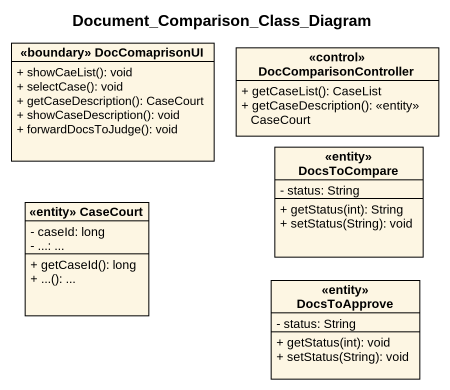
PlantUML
@startuml
title Document_Comparison_Class_Diagram
hide circle
hide empty members
skinparam classAttributeIconSize 0
class "<<boundary>> DocComaprisonUI" as boundary_DocComaprisonUI {
  + showCaeList(): void
  + selectCase(): void
  + getCaseDescription(): CaseCourt
  + showCaseDescription(): void
  + forwardDocsToJudge(): void
}
class "<<control>> DocComparisonController" as control_DocComparisonControl {
  + getCaseList(): CaseList
  + getCaseDescription(): <<entity>> CaseCourt
}
class "<<entity>> DocsToCompare" as entity_DocsToCompare {
  - status: String
  + getStatus(int): String
  + setStatus(String): void
}
class "<<entity>> CaseCourt" as entity_CaseCourt {
  - caseId: long
  - ...: ...
  + getCaseId(): long
  + ...(): ...
}
class "<<entity>> DocsToApprove" as entity_DocsToApprove {
  - status: String
  + getStatus(int): void
  + setStatus(String): void
}
@enduml
